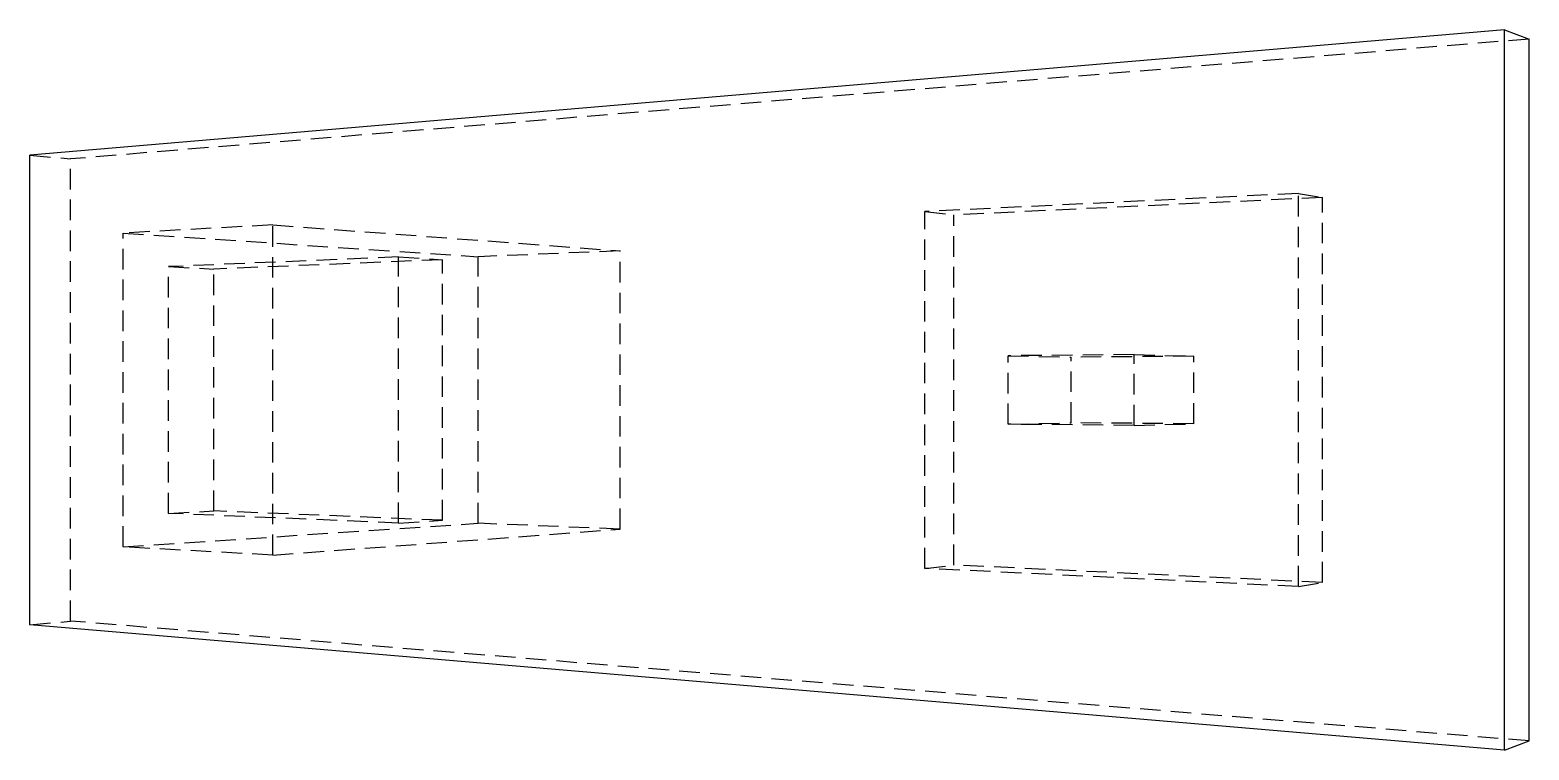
# Model space of a CAD drawing. Header units: millimetres. Extents: x -190 to 273, y -111 to 111.
import ezdxf

# ---------------------------------------------------------------- set-up
doc = ezdxf.new("R2010")
doc.units = ezdxf.units.MM
doc.linetypes.add('HIDDEN', pattern=[9.525, 6.35, -3.175])
doc.layers.add('hidden', color=7, linetype='HIDDEN')
doc.layers.add('visible', color=7, linetype='CONTINUOUS')

msp = doc.modelspace()

# ---------------------------------------------------------------- linework, layer by layer
at = {"layer": 'hidden'}
for p, q in [((272.87, 108.4), (-177.91, 71.37)), ((-190.47, 72.57), (-177.91, 71.37)), ((-177.91, -71.37), (-177.91, 71.37)), ((201.58, 60.7), (86.15, 55.09)), ((201.58, 60.7), (209.02, 59.47)), ((201.58, -60.7), (201.58, 60.7)), ((209.02, 59.47), (95.05, 54.07)), ((209.02, -59.47), (209.02, 59.47)), ((-115.42, 51), (-161.72, 48.46)), ((-115.42, 51), (-8.07, 42.98)), ((-115.42, -51), (-115.42, 51)), ((86.15, 55.09), (95.05, 54.07)), ((86.15, -55.09), (86.15, 55.09)), ((95.05, -54.07), (95.05, 54.07)), ((-161.72, 48.46), (-51.93, 41.17)), ((-161.72, -48.46), (-161.72, 48.46)), ((-8.07, 42.98), (-51.93, 41.17)), ((-8.07, -42.98), (-8.07, 42.98)), ((-76.53, 41.11), (-147.61, 38.1)), ((-147.61, 38.1), (-133.65, 37.35)), ((-147.61, -38.1), (-147.61, 38.1)), ((-62.99, 40.24), (-133.65, 37.35)), ((-133.65, -37.35), (-133.65, 37.35)), ((-76.53, 41.11), (-62.99, 40.24)), ((-76.53, -41.11), (-76.53, 41.11)), ((-62.99, -40.24), (-62.99, 40.24)), ((-51.93, -41.17), (-51.93, 41.17)), ((150.81, 10.93), (111.85, 10.57)), ((111.85, 10.57), (131.37, 10.12)), ((111.85, -10.57), (111.85, 10.57)), ((169.24, 10.45), (131.37, 10.12)), ((131.37, -10.12), (131.37, 10.12)), ((150.81, 10.93), (169.24, 10.45)), ((150.81, -10.93), (150.81, 10.93)), ((169.24, -10.45), (169.24, 10.45)), ((111.85, -10.57), (131.37, -10.12)), ((150.81, -10.93), (111.85, -10.57)), ((169.24, -10.45), (131.37, -10.12)), ((150.81, -10.93), (169.24, -10.45)), ((-161.72, -48.46), (-51.93, -41.17)), ((-147.61, -38.1), (-133.65, -37.35)), ((-76.53, -41.11), (-147.61, -38.1)), ((-62.99, -40.24), (-133.65, -37.35)), ((-76.53, -41.11), (-62.99, -40.24)), ((-8.07, -42.98), (-51.93, -41.17)), ((-115.42, -51), (-8.07, -42.98)), ((-115.42, -51), (-161.72, -48.46)), ((86.15, -55.09), (95.05, -54.07)), ((201.58, -60.7), (86.15, -55.09)), ((209.02, -59.47), (95.05, -54.07)), ((201.58, -60.7), (209.02, -59.47)), ((-190.47, -72.57), (-177.91, -71.37)), ((272.87, -108.4), (-177.91, -71.37))]:
    msp.add_line(p, q, dxfattribs=at)
at = {"layer": 'visible'}
for p, q in [((265.26, 111.2), (-190.47, 72.57)), ((265.26, 111.2), (272.87, 108.4)), ((265.26, -111.2), (265.26, 111.2)), ((272.87, -108.4), (272.87, 108.4)), ((-190.47, -72.57), (-190.47, 72.57)), ((265.26, -111.2), (-190.47, -72.57)), ((265.26, -111.2), (272.87, -108.4))]:
    msp.add_line(p, q, dxfattribs=at)

doc.saveas('drawing.dxf')
